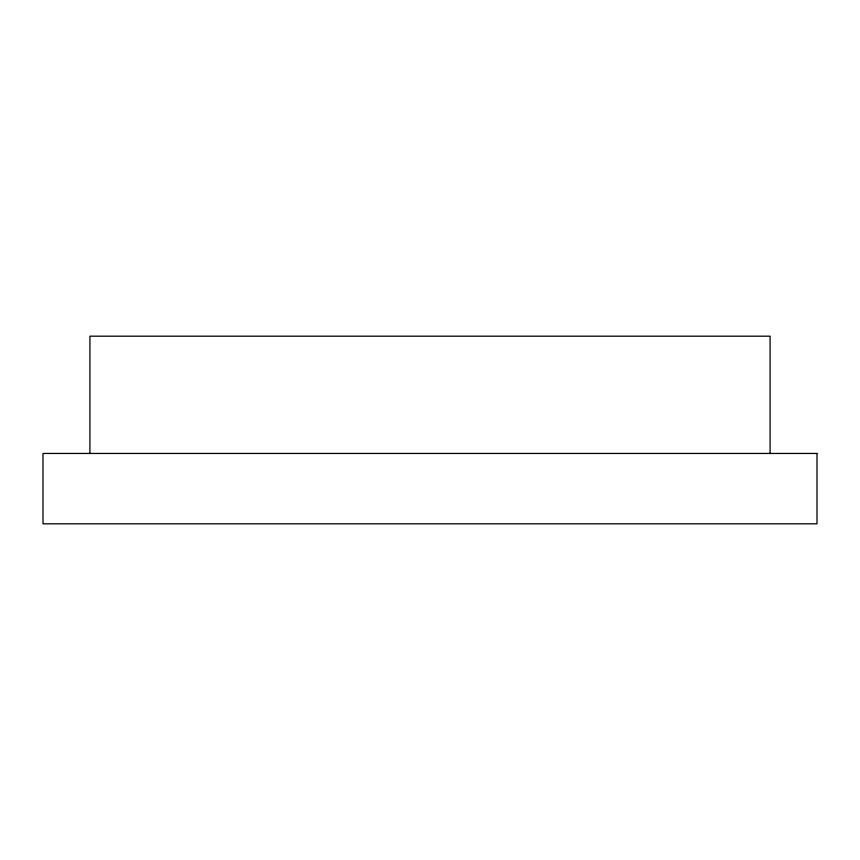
<?xml version="1.0" encoding="UTF-8"?>
<svg xmlns="http://www.w3.org/2000/svg" width="860" height="860" viewBox="0 0 860 860"><rect width="100%" height="100%" fill="white"/><g stroke="black" fill="none" stroke-linecap="round" stroke-linejoin="round"><path stroke-width="1.29" d="M770.087 453.456L770.087 336.185L89.913 336.185L89.913 453.456M817 453.456L43 453.456L43 523.815L817 523.815L817 453.456"/></g></svg>
